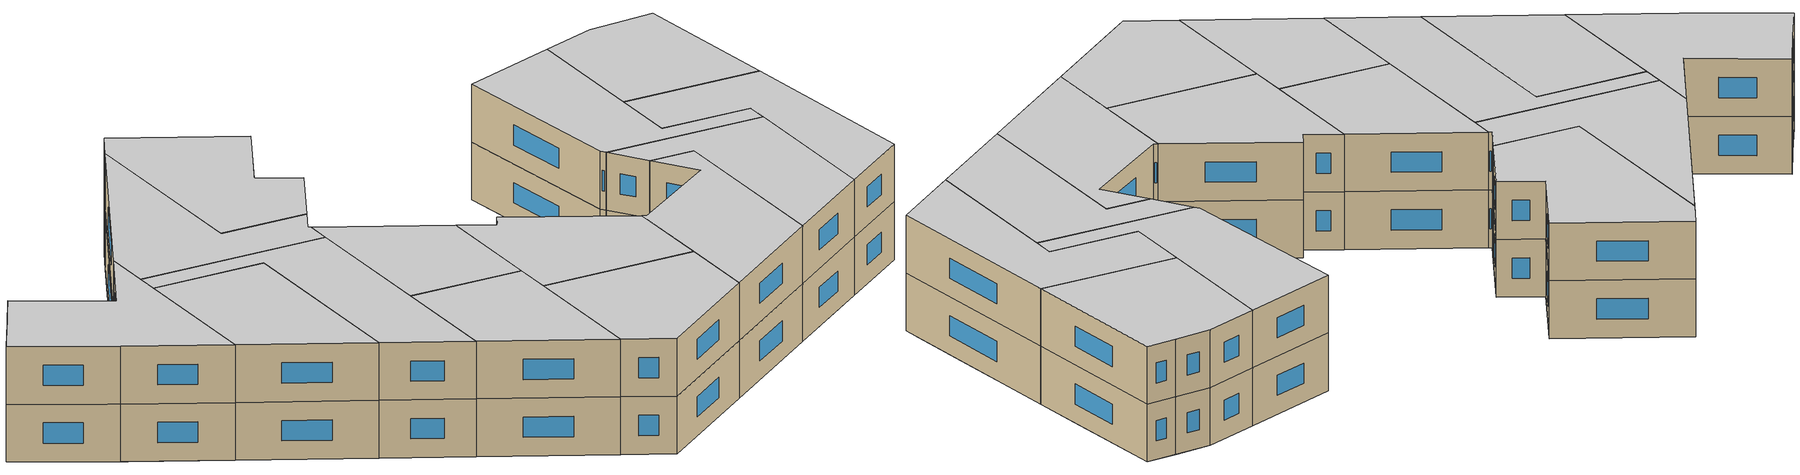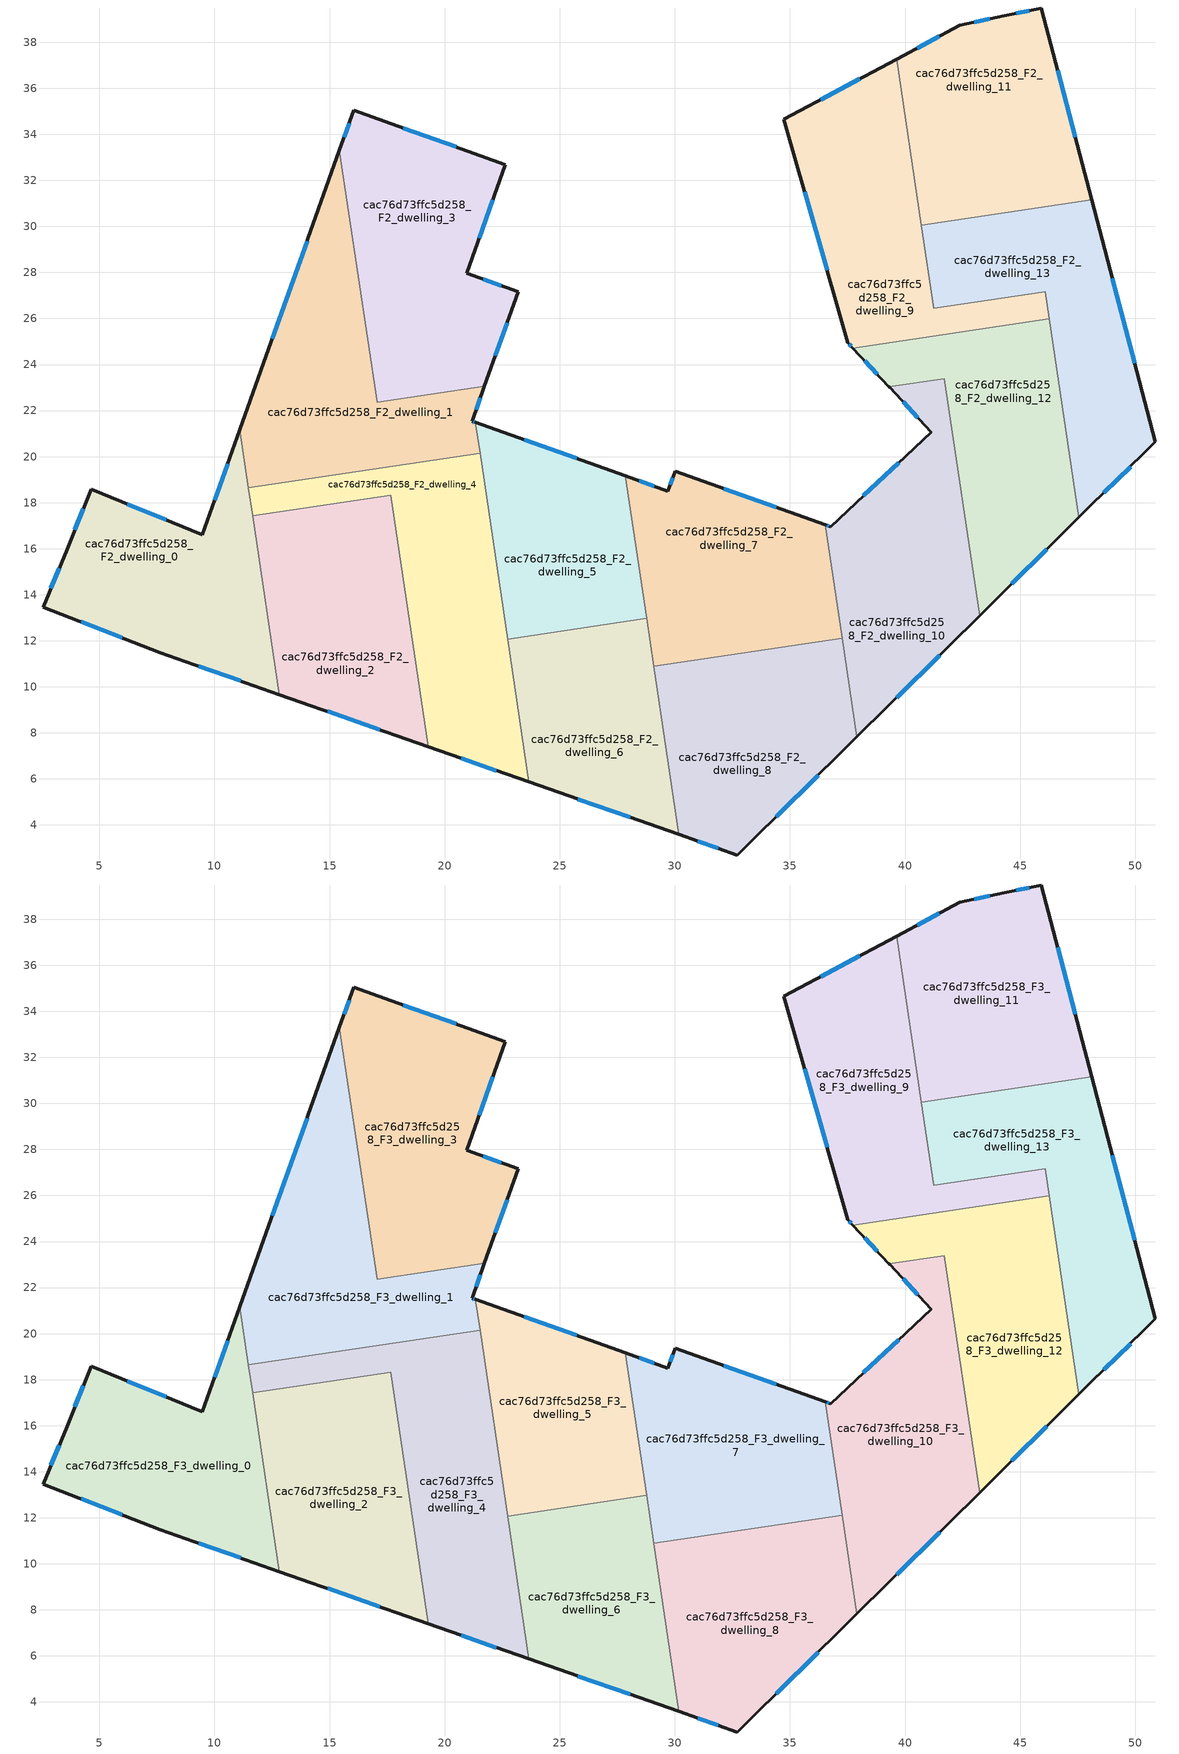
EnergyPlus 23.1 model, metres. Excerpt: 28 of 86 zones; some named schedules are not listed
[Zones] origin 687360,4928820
cac76d73ffc5d258_F2_dwelling_0
 floor to cac76d73ffc5d258_F1_dwelling_11 (EU_floor_Construction): 11.77,16.69 12.08,14.63 3.03,13.28 2.56,13.47 3.6,15.98 4.65,18.58 9.48,16.62 9.53,16.76 9.67,16.7 9.6,16.52 9.98,16.57 10.26,16.46 z6
 floor to cac76d73ffc5d258_F1_dwelling_10 (EU_floor_Construction): 12.08,14.63 12.47,12.02 8,11.35 7.65,11.48 3.22,13.21 3.05,13.28 3.03,13.28 z6
 floor to cac76d73ffc5d258_F1_dwelling_9 (EU_floor_Construction): 12.47,12.02 12.82,9.67 8,11.35 z6
 floor to cac76d73ffc5d258_F1_dwelling_12 (EU_floor_Construction): 11.27,20.06 11.77,16.69 10.26,16.46 9.98,16.57 9.6,16.52 9.67,16.7 9.53,16.76 10.68,19.97 z6
 floor to cac76d73ffc5d258_F1_dwelling_13 (EU_floor_Construction): 11.1,21.16 11.27,20.06 10.68,19.97 z6
 wall outside (EU_wall_Construction): 11.1,21.16 9.48,16.62 4.65,18.58 3.6,15.98 2.56,13.47 7.65,11.48 12.82,9.67 z6:9
 wall to cac76d73ffc5d258_F2_dwelling_2 (EU_wall_Construction): 12.82,9.67 11.66,17.44 z6:9
 wall to cac76d73ffc5d258_F2_dwelling_1 (EU_wall_Construction): 11.48,18.64 11.1,21.16 z6:9
 wall to cac76d73ffc5d258_F2_dwelling_4 (EU_wall_Construction): 11.66,17.44 11.48,18.64 z6:9
 window (EU_Window_Construction): 9.33,10.89 11.14,10.26 / 4.22,12.82 6,12.12 / 3.26,15.16 2.9,14.28 / 4.31,17.73 3.94,16.82 / 7.91,17.25 6.22,17.94 / 10.58,19.68 10.01,18.1 z6.98:8.02
cac76d73ffc5d258_F2_dwelling_1
 floor to cac76d73ffc5d258_F1_dwelling_13 (EU_floor_Construction): 21.73,23.05 21.19,21.54 11.27,20.06 11.1,21.16 12.72,25.71 16.48,26.27 17.06,22.36 z6
 floor to cac76d73ffc5d258_F1_dwelling_12 (EU_floor_Construction): 21.34,21.48 21.54,20.14 11.48,18.64 11.27,20.06 21.19,21.54 z6
 floor to cac76d73ffc5d258_F1_dwelling_14 (EU_floor_Construction): 15.43,33.3 16.48,26.27 12.72,25.71 z6
 wall outside (EU_wall_Construction): 21.34,21.48 21.19,21.54 21.73,23.05 / 15.43,33.3 11.1,21.16 z6:9
 wall to cac76d73ffc5d258_F2_dwelling_3 (EU_wall_Construction): 21.73,23.05 17.06,22.36 15.43,33.3 z6:9
 wall to cac76d73ffc5d258_F2_dwelling_4 (EU_wall_Construction): 11.48,18.64 21.54,20.14 z6:9
 wall to cac76d73ffc5d258_F2_dwelling_5 (EU_wall_Construction): 21.54,20.14 21.34,21.48 z6:9
 window (EU_Window_Construction): 21.37,22.03 21.55,22.56 / 21.29,21.5 21.24,21.52 / 14.02,29.36 12.51,25.11 z6.98:8.02
cac76d73ffc5d258_F2_dwelling_10
 floor to cac76d73ffc5d258_F1_dwelling_4 (EU_floor_Construction): 41.7,23.39 42.15,20.36 41.84,20.32 39.32,23.01 39.3,23.03 z6
 floor to cac76d73ffc5d258_F1_dwelling_3 (EU_floor_Construction): 42.15,20.36 42.53,17.81 36.76,16.96 41.14,21.06 41.84,20.32 z6
 floor to cac76d73ffc5d258_F1_dwelling_2 (EU_floor_Construction): 42.53,17.81 42.85,15.62 36.88,14.73 36.54,17.03 36.76,16.96 z6
 floor adiabatic (EU_floor_Construction): 42.85,15.62 43.23,13.09 37.91,7.83 36.88,14.73 z6
 wall outside (EU_wall_Construction): 39.3,23.03 39.32,23.01 41.14,21.07 36.76,16.96 36.54,17.04 / 37.91,7.83 43.23,13.09 z6:9
 wall to cac76d73ffc5d258_F2_dwelling_12 (EU_wall_Construction): 43.23,13.09 41.7,23.39 39.3,23.03 z6:9
 wall to cac76d73ffc5d258_F2_dwelling_7 (EU_wall_Construction): 36.54,17.04 37.27,12.12 z6:9
 wall to cac76d73ffc5d258_F2_dwelling_8 (EU_wall_Construction): 37.27,12.12 37.91,7.83 z6:9
 window (EU_Window_Construction): 39.64,9.54 41.5,11.38 / 36.69,16.98 36.61,17.01 / 39.72,19.73 38.18,18.29 / 39.91,22.38 40.55,21.7 z6.98:8.02
cac76d73ffc5d258_F2_dwelling_11
 floor to cac76d73ffc5d258_F1_dwelling_7 (EU_floor_Construction): 45.91,39.49 47.28,34.27 40.23,33.22 39.63,37.27 42.37,38.74 44.24,39.13 z6
 floor adiabatic (EU_floor_Construction): 47.28,34.27 48.1,31.16 40.7,30.06 40.23,33.22 z6
 wall outside (EU_wall_Construction): 48.1,31.16 45.91,39.49 44.31,39.15 42.37,38.74 39.63,37.27 z6:9
 wall to cac76d73ffc5d258_F2_dwelling_13 (EU_wall_Construction): 40.7,30.06 48.1,31.16 z6:9
 wall to cac76d73ffc5d258_F2_dwelling_9 (EU_wall_Construction): 39.63,37.27 40.7,30.06 z6:9
 window (EU_Window_Construction): 43.68,39.01 43,38.87 / 45.39,39.38 44.83,39.26 / 47.39,33.87 46.62,36.78 / 41.48,38.26 40.52,37.75 z6.98:8.02
cac76d73ffc5d258_F2_dwelling_12
 floor to cac76d73ffc5d258_F1_dwelling_4 (EU_floor_Construction): 46.37,25.29 47,21.08 42.15,20.36 41.7,23.39 39.3,23.03 38.31,24.09 z6
 floor to cac76d73ffc5d258_F1_dwelling_3 (EU_floor_Construction): 47,21.08 47.38,18.54 42.53,17.81 42.15,20.36 z6
 floor to cac76d73ffc5d258_F1_dwelling_5 (EU_floor_Construction): 46.27,25.99 46.37,25.29 38.31,24.09 37.73,24.71 z6
 floor to cac76d73ffc5d258_F1_dwelling_2 (EU_floor_Construction): 47.38,18.54 47.55,17.36 46.32,16.14 42.85,15.62 42.53,17.81 z6
 floor to cac76d73ffc5d258_F1_dwelling_1 (EU_floor_Construction): 46.32,16.14 43.23,13.09 42.85,15.62 z6
 wall outside (EU_wall_Construction): 43.23,13.09 47.55,17.36 / 37.73,24.71 39.3,23.03 z6:9
 wall to cac76d73ffc5d258_F2_dwelling_9 (EU_wall_Construction): 46.27,25.99 37.73,24.71 z6:9
 wall to cac76d73ffc5d258_F2_dwelling_13 (EU_wall_Construction): 47.55,17.36 46.27,25.99 z6:9
 window (EU_Window_Construction): 44.64,14.47 46.15,15.97 / 38.24,24.17 38.79,23.58 z6.98:8.02
cac76d73ffc5d258_F2_dwelling_13
 floor to cac76d73ffc5d258_F1_dwelling_5 (EU_floor_Construction): 48.35,30.2 49.52,25.76 46.37,25.29 46.09,27.16 41.24,26.44 40.85,29.08 z6
 floor to cac76d73ffc5d258_F1_dwelling_4 (EU_floor_Construction): 49.52,25.76 50.61,21.62 47,21.08 46.37,25.29 z6
 floor adiabatic (EU_floor_Construction): 48.1,31.16 48.35,30.2 40.85,29.08 40.7,30.06 z6
 floor to cac76d73ffc5d258_F1_dwelling_2 (EU_floor_Construction): 48.99,18.78 47.55,17.36 47.38,18.54 z6
 floor to cac76d73ffc5d258_F1_dwelling_3 (EU_floor_Construction): 50.61,21.62 50.87,20.63 48.99,18.78 47.38,18.54 47,21.08 z6
 wall outside (EU_wall_Construction): 47.55,17.36 50.87,20.63 48.1,31.16 z6:9
 wall to cac76d73ffc5d258_F2_dwelling_9 (EU_wall_Construction): 40.7,30.06 41.24,26.44 46.09,27.16 46.27,25.99 z6:9
 window (EU_Window_Construction): 49.97,24.06 49,27.74 / 48.63,18.42 49.79,19.57 z6.98:8.02
cac76d73ffc5d258_F2_dwelling_2
 floor to cac76d73ffc5d258_F1_dwelling_9 (EU_floor_Construction): 18.47,12.91 18.94,9.78 14.42,9.1 12.82,9.67 12.47,12.02 z6
 floor to cac76d73ffc5d258_F1_dwelling_8 (EU_floor_Construction): 18.94,9.78 19.29,7.4 14.42,9.1 z6
 floor to cac76d73ffc5d258_F1_dwelling_10 (EU_floor_Construction): 18.08,15.52 18.47,12.91 12.47,12.02 12.08,14.63 z6
 floor to cac76d73ffc5d258_F1_dwelling_11 (EU_floor_Construction): 17.78,17.58 18.08,15.52 12.08,14.63 11.77,16.69 z6
 floor to cac76d73ffc5d258_F1_dwelling_12 (EU_floor_Construction): 17.67,18.33 17.78,17.58 11.77,16.69 11.66,17.44 z6
 wall outside (EU_wall_Construction): 12.82,9.67 19.29,7.4 z6:9
 wall to cac76d73ffc5d258_F2_dwelling_4 (EU_wall_Construction): 19.29,7.4 17.67,18.33 11.66,17.43 z6:9
 window (EU_Window_Construction): 14.92,8.93 17.19,8.14 z6.98:8.02
cac76d73ffc5d258_F2_dwelling_3
 floor to cac76d73ffc5d258_F1_dwelling_14 (EU_floor_Construction): 22.64,32.68 20.56,26.88 16.48,26.27 15.43,33.3 16.05,35.04 z6
 floor to cac76d73ffc5d258_F1_dwelling_13 (EU_floor_Construction): 23.19,27.16 21.73,23.05 17.06,22.36 16.48,26.27 20.56,26.88 20.95,27.95 z6
 wall outside (EU_wall_Construction): 21.73,23.05 23.19,27.16 20.95,27.96 22.64,32.68 16.05,35.04 15.43,33.3 z6:9
 window (EU_Window_Construction): 20.5,33.45 18.19,34.27 / 21.5,29.49 22.09,31.15 / 22.46,27.42 21.68,27.69 / 22.2,24.39 22.72,25.82 / 15.85,34.47 15.63,33.87 z6.98:8.02
cac76d73ffc5d258_F2_dwelling_4
 floor to cac76d73ffc5d258_F1_dwelling_12 (EU_floor_Construction): 21.54,20.14 21.83,18.19 17.78,17.58 17.67,18.33 11.66,17.43 11.48,18.64 z6
 floor to cac76d73ffc5d258_F1_dwelling_8 (EU_floor_Construction): 22.99,10.38 23.66,5.87 19.29,7.4 18.94,9.78 z6
 floor to cac76d73ffc5d258_F1_dwelling_11 (EU_floor_Construction): 21.83,18.19 22.13,16.13 18.08,15.52 17.78,17.58 z6
 floor to cac76d73ffc5d258_F1_dwelling_10 (EU_floor_Construction): 22.13,16.13 22.52,13.52 18.47,12.91 18.08,15.52 z6
 floor to cac76d73ffc5d258_F1_dwelling_9 (EU_floor_Construction): 22.52,13.52 22.99,10.38 18.94,9.78 18.47,12.91 z6
 wall outside (EU_wall_Construction): 19.29,7.4 23.66,5.87 z6:9
 wall to cac76d73ffc5d258_F2_dwelling_6 (EU_wall_Construction): 23.66,5.87 22.74,12.08 z6:9
 wall to cac76d73ffc5d258_F2_dwelling_5 (EU_wall_Construction): 22.74,12.08 21.54,20.14 z6:9
 window (EU_Window_Construction): 20.71,6.9 22.24,6.37 z6.98:8.02
cac76d73ffc5d258_F2_dwelling_5
 floor to cac76d73ffc5d258_F1_dwelling_10 (EU_floor_Construction): 28.17,17.03 28.55,14.47 28.56,14.42 22.52,13.52 22.13,16.13 z6
 floor to cac76d73ffc5d258_F1_dwelling_11 (EU_floor_Construction): 27.86,19.09 28.17,17.03 22.13,16.13 21.83,18.19 z6
 floor to cac76d73ffc5d258_F1_dwelling_9 (EU_floor_Construction): 28.56,14.42 28.77,12.98 22.74,12.08 22.52,13.52 z6
 floor to cac76d73ffc5d258_F1_dwelling_12 (EU_floor_Construction): 27.85,19.16 27.86,19.09 21.83,18.19 21.34,21.48 z6
 wall outside (EU_wall_Construction): 27.85,19.16 21.34,21.48 z6:9
 wall to cac76d73ffc5d258_F2_dwelling_6 (EU_wall_Construction): 22.74,12.08 28.77,12.98 z6:9
 wall to cac76d73ffc5d258_F2_dwelling_7 (EU_wall_Construction): 28.77,12.98 27.85,19.16 z6:9
 window (EU_Window_Construction): 25.73,19.92 23.45,20.73 z6.98:8.02
cac76d73ffc5d258_F2_dwelling_6
 floor to cac76d73ffc5d258_F1_dwelling_8 (EU_floor_Construction): 29.03,11.28 30.17,3.59 23.66,5.87 22.99,10.38 z6
 floor to cac76d73ffc5d258_F1_dwelling_9 (EU_floor_Construction): 28.77,12.98 29.03,11.28 22.99,10.38 22.74,12.08 z6
 wall outside (EU_wall_Construction): 23.66,5.87 30.17,3.59 z6:9
 wall to cac76d73ffc5d258_F2_dwelling_8 (EU_wall_Construction): 30.17,3.59 29.08,10.9 z6:9
 wall to cac76d73ffc5d258_F2_dwelling_7 (EU_wall_Construction): 29.08,10.9 28.77,12.98 z6:9
 window (EU_Window_Construction): 25.78,5.13 28.06,4.33 z6.98:8.02
cac76d73ffc5d258_F2_dwelling_7
 floor to cac76d73ffc5d258_F1_dwelling_2 (EU_floor_Construction): 36.54,17.03 36.88,14.73 28.69,13.51 27.86,19.09 27.85,19.16 29.7,18.5 30.01,19.37 z6
 floor to cac76d73ffc5d258_F1_dwelling_1 (EU_floor_Construction): 36.88,14.73 37.27,12.12 29.08,10.9 28.69,13.51 z6
 wall outside (EU_wall_Construction): 36.54,17.04 30.01,19.37 29.7,18.5 27.85,19.16 z6:9
 wall to cac76d73ffc5d258_F2_dwelling_8 (EU_wall_Construction): 29.08,10.9 37.27,12.12 z6:9
 window (EU_Window_Construction): 29.1,18.72 28.45,18.95 / 29.91,19.09 29.8,18.78 / 34.41,17.79 32.13,18.61 z6.98:8.02
cac76d73ffc5d258_F2_dwelling_8
 floor to cac76d73ffc5d258_F1_dwelling_0 (EU_floor_Construction): 37.49,10.61 37.91,7.83 32.72,2.7 30.17,3.59 29.31,9.39 z6
 floor to cac76d73ffc5d258_F1_dwelling_1 (EU_floor_Construction): 37.27,12.12 37.49,10.61 29.31,9.39 29.08,10.9 z6
 wall outside (EU_wall_Construction): 30.17,3.59 32.72,2.7 37.91,7.83 z6:9
 window (EU_Window_Construction): 31,3.3 31.89,2.99 / 34.41,4.36 36.22,6.16 z6.98:8.02
cac76d73ffc5d258_F2_dwelling_9
 floor to cac76d73ffc5d258_F1_dwelling_5 (EU_floor_Construction): 46.09,27.16 46.27,25.99 37.73,24.71 37.51,24.95 36.51,28.44 40.85,29.08 41.24,26.44 z6
 floor to cac76d73ffc5d258_F1_dwelling_6 (EU_floor_Construction): 40.23,33.22 40.85,29.08 36.51,28.44 35.36,32.49 z6
 floor to cac76d73ffc5d258_F1_dwelling_7 (EU_floor_Construction): 39.63,37.27 40.23,33.22 35.36,32.49 34.74,34.66 z6
 wall outside (EU_wall_Construction): 39.63,37.27 34.74,34.66 37.51,24.95 37.73,24.71 z6:9
 window (EU_Window_Construction): 38.04,36.42 36.33,35.51 / 37.58,24.87 37.66,24.79 / 35.64,31.5 36.61,28.1 z6.98:8.02
cac76d73ffc5d258_F3_dwelling_0
 floor to cac76d73ffc5d258_F2_dwelling_0 (EU_floor_Construction): 11.1,21.16 12.82,9.67 7.65,11.48 2.56,13.47 3.6,15.98 4.65,18.58 9.48,16.62 z9
 wall outside (EU_wall_Construction): 11.1,21.16 9.48,16.62 4.65,18.58 3.6,15.98 2.56,13.47 7.65,11.48 12.82,9.67 z9:12
 wall to cac76d73ffc5d258_F3_dwelling_2 (EU_wall_Construction): 12.82,9.67 11.66,17.44 z9:12
 wall to cac76d73ffc5d258_F3_dwelling_1 (EU_wall_Construction): 11.48,18.64 11.1,21.16 z9:12
 wall to cac76d73ffc5d258_F3_dwelling_4 (EU_wall_Construction): 11.66,17.44 11.48,18.64 z9:12
 window (EU_Window_Construction): 9.33,10.89 11.14,10.26 / 4.22,12.82 6,12.12 / 3.26,15.16 2.9,14.28 / 4.31,17.73 3.94,16.82 / 7.91,17.25 6.22,17.94 / 10.58,19.68 10.01,18.1 z9.98:11.02
 ceiling to cac76d73ffc5d258_F4_dwelling_0 (EU_floor_Construction): 12.82,9.67 11.1,21.16 9.48,16.62 4.65,18.58 3.6,15.98 2.56,13.47 7.65,11.48 z12
cac76d73ffc5d258_F3_dwelling_1
 floor to cac76d73ffc5d258_F2_dwelling_1 (EU_floor_Construction): 15.43,33.3 17.06,22.36 21.73,23.05 21.19,21.54 21.34,21.48 21.54,20.14 11.48,18.64 11.1,21.16 z9
 wall outside (EU_wall_Construction): 21.34,21.48 21.19,21.54 21.73,23.05 / 15.43,33.3 11.1,21.16 z9:12
 wall to cac76d73ffc5d258_F3_dwelling_3 (EU_wall_Construction): 21.73,23.05 17.06,22.36 15.43,33.3 z9:12
 wall to cac76d73ffc5d258_F3_dwelling_4 (EU_wall_Construction): 11.48,18.64 21.54,20.14 z9:12
 wall to cac76d73ffc5d258_F3_dwelling_5 (EU_wall_Construction): 21.54,20.14 21.34,21.48 z9:12
 window (EU_Window_Construction): 21.37,22.03 21.55,22.56 / 21.29,21.5 21.24,21.52 / 14.02,29.36 12.51,25.11 z9.98:11.02
 ceiling to cac76d73ffc5d258_F4_dwelling_1 (EU_floor_Construction): 21.54,20.14 21.34,21.48 21.19,21.54 21.73,23.05 17.06,22.36 15.43,33.3 11.1,21.16 11.48,18.64 z12
cac76d73ffc5d258_F3_dwelling_10
 floor to cac76d73ffc5d258_F2_dwelling_10 (EU_floor_Construction): 41.7,23.39 43.23,13.09 37.91,7.83 36.54,17.04 36.76,16.96 41.14,21.07 39.32,23.01 39.3,23.03 z9
 wall outside (EU_wall_Construction): 39.3,23.03 39.32,23.01 41.14,21.07 36.76,16.96 36.54,17.04 / 37.91,7.83 43.23,13.09 z9:12
 wall to cac76d73ffc5d258_F3_dwelling_12 (EU_wall_Construction): 43.23,13.09 41.7,23.39 39.3,23.03 z9:12
 wall to cac76d73ffc5d258_F3_dwelling_7 (EU_wall_Construction): 36.54,17.04 37.27,12.12 z9:12
 wall to cac76d73ffc5d258_F3_dwelling_8 (EU_wall_Construction): 37.27,12.12 37.91,7.83 z9:12
 window (EU_Window_Construction): 39.64,9.54 41.5,11.38 / 36.69,16.98 36.61,17.01 / 39.72,19.73 38.18,18.29 / 39.91,22.38 40.55,21.7 z9.98:11.02
 ceiling to cac76d73ffc5d258_F4_dwelling_10 (EU_floor_Construction): 43.23,13.09 41.7,23.39 39.3,23.03 39.32,23.01 41.14,21.07 36.76,16.96 36.54,17.04 37.91,7.83 z12
cac76d73ffc5d258_F3_dwelling_11
 floor to cac76d73ffc5d258_F2_dwelling_11 (EU_floor_Construction): 45.91,39.49 48.1,31.16 40.7,30.06 39.63,37.27 42.37,38.74 44.31,39.15 z9
 wall outside (EU_wall_Construction): 48.1,31.16 45.91,39.49 44.31,39.15 42.37,38.74 39.63,37.27 z9:12
 wall to cac76d73ffc5d258_F3_dwelling_13 (EU_wall_Construction): 40.7,30.06 48.1,31.16 z9:12
 wall to cac76d73ffc5d258_F3_dwelling_9 (EU_wall_Construction): 39.63,37.27 40.7,30.06 z9:12
 window (EU_Window_Construction): 43.68,39.01 43,38.87 / 45.39,39.38 44.83,39.26 / 47.39,33.87 46.62,36.78 / 41.48,38.26 40.52,37.75 z9.98:11.02
 ceiling to cac76d73ffc5d258_F4_dwelling_11 (EU_floor_Construction): 48.1,31.16 45.91,39.49 44.31,39.15 42.37,38.74 39.63,37.27 40.7,30.06 z12
cac76d73ffc5d258_F3_dwelling_12
 floor to cac76d73ffc5d258_F2_dwelling_12 (EU_floor_Construction): 46.27,25.99 47.55,17.36 43.23,13.09 41.7,23.39 39.3,23.03 37.73,24.71 z9
 wall outside (EU_wall_Construction): 43.23,13.09 47.55,17.36 / 37.73,24.71 39.3,23.03 z9:12
 wall to cac76d73ffc5d258_F3_dwelling_9 (EU_wall_Construction): 46.27,25.99 37.73,24.71 z9:12
 wall to cac76d73ffc5d258_F3_dwelling_13 (EU_wall_Construction): 47.55,17.36 46.27,25.99 z9:12
 window (EU_Window_Construction): 44.64,14.47 46.15,15.97 / 38.24,24.17 38.79,23.58 z9.98:11.02
 ceiling to cac76d73ffc5d258_F4_dwelling_12 (EU_floor_Construction): 47.55,17.36 46.27,25.99 37.73,24.71 39.3,23.03 41.7,23.39 43.23,13.09 z12
cac76d73ffc5d258_F3_dwelling_13
 floor to cac76d73ffc5d258_F2_dwelling_13 (EU_floor_Construction): 48.1,31.16 50.87,20.63 47.55,17.36 46.09,27.16 41.24,26.44 40.7,30.06 z9
 wall outside (EU_wall_Construction): 47.55,17.36 50.87,20.63 48.1,31.16 z9:12
 wall to cac76d73ffc5d258_F3_dwelling_9 (EU_wall_Construction): 40.7,30.06 41.24,26.44 46.09,27.16 46.27,25.99 z9:12
 window (EU_Window_Construction): 49.97,24.06 49,27.74 / 48.63,18.42 49.79,19.57 z9.98:11.02
 ceiling to cac76d73ffc5d258_F4_dwelling_13 (EU_floor_Construction): 50.87,20.63 48.1,31.16 40.7,30.06 41.24,26.44 46.09,27.16 47.55,17.36 z12
cac76d73ffc5d258_F3_dwelling_2
 floor to cac76d73ffc5d258_F2_dwelling_2 (EU_floor_Construction): 17.67,18.33 19.29,7.4 12.82,9.67 11.66,17.43 z9
 wall outside (EU_wall_Construction): 12.82,9.67 19.29,7.4 z9:12
 wall to cac76d73ffc5d258_F3_dwelling_4 (EU_wall_Construction): 19.29,7.4 17.67,18.33 11.66,17.43 z9:12
 window (EU_Window_Construction): 14.92,8.93 17.19,8.14 z9.98:11.02
 ceiling to cac76d73ffc5d258_F4_dwelling_2 (EU_floor_Construction): 19.29,7.4 17.67,18.33 11.66,17.43 12.82,9.67 z12
cac76d73ffc5d258_F3_dwelling_3
 floor to cac76d73ffc5d258_F2_dwelling_3 (EU_floor_Construction): 22.64,32.68 20.95,27.96 23.19,27.16 21.73,23.05 17.06,22.36 15.43,33.3 16.05,35.04 z9
 wall outside (EU_wall_Construction): 21.73,23.05 23.19,27.16 20.95,27.96 22.64,32.68 16.05,35.04 15.43,33.3 z9:12
 window (EU_Window_Construction): 20.5,33.45 18.19,34.27 / 21.5,29.49 22.09,31.15 / 22.46,27.42 21.68,27.69 / 22.2,24.39 22.72,25.82 / 15.85,34.47 15.63,33.87 z9.98:11.02
 ceiling to cac76d73ffc5d258_F4_dwelling_3 (EU_floor_Construction): 21.73,23.05 23.19,27.16 20.95,27.96 22.64,32.68 16.05,35.04 15.43,33.3 17.06,22.36 z12
cac76d73ffc5d258_F3_dwelling_4
 floor to cac76d73ffc5d258_F2_dwelling_4 (EU_floor_Construction): 21.54,20.14 23.66,5.87 19.29,7.4 17.67,18.33 11.66,17.43 11.48,18.64 z9
 wall outside (EU_wall_Construction): 19.29,7.4 23.66,5.87 z9:12
 wall to cac76d73ffc5d258_F3_dwelling_6 (EU_wall_Construction): 23.66,5.87 22.74,12.08 z9:12
 wall to cac76d73ffc5d258_F3_dwelling_5 (EU_wall_Construction): 22.74,12.08 21.54,20.14 z9:12
 window (EU_Window_Construction): 20.71,6.9 22.24,6.37 z9.98:11.02
 ceiling to cac76d73ffc5d258_F4_dwelling_4 (EU_floor_Construction): 23.66,5.87 21.54,20.14 11.48,18.64 11.66,17.43 17.67,18.33 19.29,7.4 z12
cac76d73ffc5d258_F3_dwelling_5
 floor to cac76d73ffc5d258_F2_dwelling_5 (EU_floor_Construction): 27.85,19.16 28.77,12.98 22.74,12.08 21.34,21.48 z9
 wall outside (EU_wall_Construction): 27.85,19.16 21.34,21.48 z9:12
 wall to cac76d73ffc5d258_F3_dwelling_6 (EU_wall_Construction): 22.74,12.08 28.77,12.98 z9:12
 wall to cac76d73ffc5d258_F3_dwelling_7 (EU_wall_Construction): 28.77,12.98 27.85,19.16 z9:12
 window (EU_Window_Construction): 25.73,19.92 23.45,20.73 z9.98:11.02
 ceiling to cac76d73ffc5d258_F4_dwelling_5 (EU_floor_Construction): 28.77,12.98 27.85,19.16 21.34,21.48 22.74,12.08 z12
cac76d73ffc5d258_F3_dwelling_6
 floor to cac76d73ffc5d258_F2_dwelling_6 (EU_floor_Construction): 28.77,12.98 30.17,3.59 23.66,5.87 22.74,12.08 z9
 wall outside (EU_wall_Construction): 23.66,5.87 30.17,3.59 z9:12
 wall to cac76d73ffc5d258_F3_dwelling_8 (EU_wall_Construction): 30.17,3.59 29.08,10.9 z9:12
 wall to cac76d73ffc5d258_F3_dwelling_7 (EU_wall_Construction): 29.08,10.9 28.77,12.98 z9:12
 window (EU_Window_Construction): 25.78,5.13 28.06,4.33 z9.98:11.02
 ceiling to cac76d73ffc5d258_F4_dwelling_6 (EU_floor_Construction): 30.17,3.59 28.77,12.98 22.74,12.08 23.66,5.87 z12
cac76d73ffc5d258_F3_dwelling_7
 floor to cac76d73ffc5d258_F2_dwelling_7 (EU_floor_Construction): 36.54,17.04 37.27,12.12 29.08,10.9 27.85,19.16 29.7,18.5 30.01,19.37 z9
 wall outside (EU_wall_Construction): 36.54,17.04 30.01,19.37 29.7,18.5 27.85,19.16 z9:12
 wall to cac76d73ffc5d258_F3_dwelling_8 (EU_wall_Construction): 29.08,10.9 37.27,12.12 z9:12
 window (EU_Window_Construction): 29.1,18.72 28.45,18.95 / 29.91,19.09 29.8,18.78 / 34.41,17.79 32.13,18.61 z9.98:11.02
 ceiling to cac76d73ffc5d258_F4_dwelling_7 (EU_floor_Construction): 37.27,12.12 36.54,17.04 30.01,19.37 29.7,18.5 27.85,19.16 29.08,10.9 z12
cac76d73ffc5d258_F3_dwelling_8
 floor to cac76d73ffc5d258_F2_dwelling_8 (EU_floor_Construction): 37.27,12.12 37.91,7.83 32.72,2.7 30.17,3.59 29.08,10.9 z9
 wall outside (EU_wall_Construction): 30.17,3.59 32.72,2.7 37.91,7.83 z9:12
 window (EU_Window_Construction): 31,3.3 31.89,2.99 / 34.41,4.36 36.22,6.16 z9.98:11.02
 ceiling to cac76d73ffc5d258_F4_dwelling_8 (EU_floor_Construction): 37.91,7.83 37.27,12.12 29.08,10.9 30.17,3.59 32.72,2.7 z12
cac76d73ffc5d258_F3_dwelling_9
 floor to cac76d73ffc5d258_F2_dwelling_9 (EU_floor_Construction): 39.63,37.27 41.24,26.44 46.09,27.16 46.27,25.99 37.73,24.71 37.51,24.95 34.74,34.66 z9
 wall outside (EU_wall_Construction): 39.63,37.27 34.74,34.66 37.51,24.95 37.73,24.71 z9:12
 window (EU_Window_Construction): 38.04,36.42 36.33,35.51 / 37.58,24.87 37.66,24.79 / 35.64,31.5 36.61,28.1 z9.98:11.02
 ceiling to cac76d73ffc5d258_F4_dwelling_9 (EU_floor_Construction): 46.27,25.99 46.09,27.16 41.24,26.44 39.63,37.27 34.74,34.66 37.51,24.95 37.73,24.71 z12
[Building]
EU S2 Campaign: North Axis=0; Terrain=City; Solar Distribution=FullExterior
[Site:Location]
Bologna: Latitude=44.5; Longitude=11.25; Time Zone=1; Elevation=37
[SizingPeriod:WeatherFileDays]
AnnualSizingPeriod: Begin Month=1; Begin Day of Month=1; End Month=12; End Day of Month=31; Day of Week for Start Day=Monday; Use Weather File Daylight Saving Period=No; Use Weather File Rain and Snow Indicators=No
[MATERIAL]
EU_InternalMass_Material: Roughness=MediumRough; Thickness=0.1; Conductivity=1; Density=1800; Specific Heat=900; Thermal Absorptance=0.9; Solar Absorptance=0.7; Visible Absorptance=0.7
[MATERIAL:NOMASS] Roughness=MediumRough; Thermal Absorptance=0.9; Solar Absorptance=0.7; Visible Absorptance=0.7
Name | Thermal Resistance
EU_wall_NoMass | 0.905828
EU_floor_NoMass | 0.67114
[WINDOWMATERIAL:SIMPLEGLAZINGSYSTEM]
EU_Window_SimpleGlazing: UFactor=4.52486; Solar Heat Gain Coefficient=0.85; Visible Transmittance=0.85
[CONSTRUCTION]
EU_wall_Construction: EU_wall_NoMass
EU_floor_Construction: EU_floor_NoMass
EU_Window_Construction: EU_Window_SimpleGlazing
EU_InternalMass_Construction: EU_InternalMass_Material
[ZONE] Type=1; Multiplier=1; Ceiling Height=autocalculate; Floor Area=autocalculate; Part of Total Floor Area=Yes
Name | Volume
cac76d73ffc5d258_F2_dwelling_0; cac76d73ffc5d258_F3_dwelling_0 | 172.225
cac76d73ffc5d258_F2_dwelling_1; cac76d73ffc5d258_F3_dwelling_1 | 186.157
cac76d73ffc5d258_F2_dwelling_10; cac76d73ffc5d258_F3_dwelling_10 | 172.233
cac76d73ffc5d258_F2_dwelling_11; cac76d73ffc5d258_F3_dwelling_11 | 172.222
cac76d73ffc5d258_F2_dwelling_12; cac76d73ffc5d258_F3_dwelling_12 | 172.203
cac76d73ffc5d258_F2_dwelling_13; cac76d73ffc5d258_F3_dwelling_13 | 172.217
cac76d73ffc5d258_F2_dwelling_2; cac76d73ffc5d258_F3_dwelling_2 | 172.23
cac76d73ffc5d258_F2_dwelling_3; cac76d73ffc5d258_F3_dwelling_3 | 200.126
cac76d73ffc5d258_F2_dwelling_4; cac76d73ffc5d258_F3_dwelling_4 | 186.19
cac76d73ffc5d258_F2_dwelling_5; cac76d73ffc5d258_F3_dwelling_5 | 144.322
cac76d73ffc5d258_F2_dwelling_6; cac76d73ffc5d258_F3_dwelling_6 | 144.345
cac76d73ffc5d258_F2_dwelling_7; cac76d73ffc5d258_F3_dwelling_7 | 172.239
cac76d73ffc5d258_F2_dwelling_8; cac76d73ffc5d258_F3_dwelling_8 | 172.223
cac76d73ffc5d258_F2_dwelling_9; cac76d73ffc5d258_F3_dwelling_9 | 172.244
[INTERNALMASS] Construction=EU_InternalMass_Construction
Name | Zone or ZoneList | Surface Area
cac76d73ffc5d258_F2_dwelling_0_EU_InternalMass | cac76d73ffc5d258_F2_dwelling_0 | 57.4087
cac76d73ffc5d258_F2_dwelling_1_EU_InternalMass | cac76d73ffc5d258_F2_dwelling_1 | 62.0554
cac76d73ffc5d258_F2_dwelling_2_EU_InternalMass | cac76d73ffc5d258_F2_dwelling_2 | 57.4089
cac76d73ffc5d258_F2_dwelling_3_EU_InternalMass | cac76d73ffc5d258_F2_dwelling_3 | 66.7079
cac76d73ffc5d258_F2_dwelling_4_EU_InternalMass | cac76d73ffc5d258_F2_dwelling_4 | 62.0649
cac76d73ffc5d258_F2_dwelling_5_EU_InternalMass | cac76d73ffc5d258_F2_dwelling_5 | 48.1121
cac76d73ffc5d258_F2_dwelling_6_EU_InternalMass | cac76d73ffc5d258_F2_dwelling_6 | 48.115
cac76d73ffc5d258_F2_dwelling_7_EU_InternalMass | cac76d73ffc5d258_F2_dwelling_7 | 57.4115
cac76d73ffc5d258_F2_dwelling_8_EU_InternalMass | cac76d73ffc5d258_F2_dwelling_8 | 57.4096
cac76d73ffc5d258_F2_dwelling_9_EU_InternalMass | cac76d73ffc5d258_F2_dwelling_9 | 57.4141
cac76d73ffc5d258_F2_dwelling_10_EU_InternalMass | cac76d73ffc5d258_F2_dwelling_10 | 57.4114
cac76d73ffc5d258_F2_dwelling_11_EU_InternalMass | cac76d73ffc5d258_F2_dwelling_11 | 57.4082
cac76d73ffc5d258_F2_dwelling_12_EU_InternalMass | cac76d73ffc5d258_F2_dwelling_12 | 57.4019
cac76d73ffc5d258_F2_dwelling_13_EU_InternalMass | cac76d73ffc5d258_F2_dwelling_13 | 57.4058
cac76d73ffc5d258_F3_dwelling_0_EU_InternalMass | cac76d73ffc5d258_F3_dwelling_0 | 57.4087
cac76d73ffc5d258_F3_dwelling_1_EU_InternalMass | cac76d73ffc5d258_F3_dwelling_1 | 62.0554
cac76d73ffc5d258_F3_dwelling_2_EU_InternalMass | cac76d73ffc5d258_F3_dwelling_2 | 57.4089
cac76d73ffc5d258_F3_dwelling_3_EU_InternalMass | cac76d73ffc5d258_F3_dwelling_3 | 66.7079
cac76d73ffc5d258_F3_dwelling_4_EU_InternalMass | cac76d73ffc5d258_F3_dwelling_4 | 62.0649
cac76d73ffc5d258_F3_dwelling_5_EU_InternalMass | cac76d73ffc5d258_F3_dwelling_5 | 48.1121
cac76d73ffc5d258_F3_dwelling_6_EU_InternalMass | cac76d73ffc5d258_F3_dwelling_6 | 48.115
cac76d73ffc5d258_F3_dwelling_7_EU_InternalMass | cac76d73ffc5d258_F3_dwelling_7 | 57.4115
cac76d73ffc5d258_F3_dwelling_8_EU_InternalMass | cac76d73ffc5d258_F3_dwelling_8 | 57.4096
cac76d73ffc5d258_F3_dwelling_9_EU_InternalMass | cac76d73ffc5d258_F3_dwelling_9 | 57.4141
cac76d73ffc5d258_F3_dwelling_10_EU_InternalMass | cac76d73ffc5d258_F3_dwelling_10 | 57.4114
cac76d73ffc5d258_F3_dwelling_11_EU_InternalMass | cac76d73ffc5d258_F3_dwelling_11 | 57.4082
cac76d73ffc5d258_F3_dwelling_12_EU_InternalMass | cac76d73ffc5d258_F3_dwelling_12 | 57.4019
cac76d73ffc5d258_F3_dwelling_13_EU_InternalMass | cac76d73ffc5d258_F3_dwelling_13 | 57.4058
[OTHEREQUIPMENT] Fuel Type=Electricity; Design Level Calculation Method=Watts/Area; Power per Zone Floor Area=1; Fraction Latent=0; Fraction Radiant=0; Fraction Lost=0; Carbon Dioxide Generation Rate=0; EndUse Subcategory=EU_Step8_InternalGains
Name | Zone or ZoneList or Space or SpaceList | Schedule
EU_Step8_InternalGain_cac76d73ffc5d258_F2_dwelling_0_f000 | cac76d73ffc5d258_F2_dwelling_0 | EU_Step8_GainSchedule_cac76d73ffc5d258_F2_dwelling_0_f000
EU_Step8_InternalGain_cac76d73ffc5d258_F2_dwelling_1_f000 | cac76d73ffc5d258_F2_dwelling_1 | EU_Step8_GainSchedule_cac76d73ffc5d258_F2_dwelling_1_f000
EU_Step8_InternalGain_cac76d73ffc5d258_F2_dwelling_2_f000 | cac76d73ffc5d258_F2_dwelling_2 | EU_Step8_GainSchedule_cac76d73ffc5d258_F2_dwelling_2_f000
EU_Step8_InternalGain_cac76d73ffc5d258_F2_dwelling_3_f000 | cac76d73ffc5d258_F2_dwelling_3 | EU_Step8_GainSchedule_cac76d73ffc5d258_F2_dwelling_3_f000
EU_Step8_InternalGain_cac76d73ffc5d258_F2_dwelling_4_f000 | cac76d73ffc5d258_F2_dwelling_4 | EU_Step8_GainSchedule_cac76d73ffc5d258_F2_dwelling_4_f000
EU_Step8_InternalGain_cac76d73ffc5d258_F2_dwelling_5_f000 | cac76d73ffc5d258_F2_dwelling_5 | EU_Step8_GainSchedule_cac76d73ffc5d258_F2_dwelling_5_f000
EU_Step8_InternalGain_cac76d73ffc5d258_F2_dwelling_6_f000 | cac76d73ffc5d258_F2_dwelling_6 | EU_Step8_GainSchedule_cac76d73ffc5d258_F2_dwelling_6_f000
EU_Step8_InternalGain_cac76d73ffc5d258_F2_dwelling_7_f000 | cac76d73ffc5d258_F2_dwelling_7 | EU_Step8_GainSchedule_cac76d73ffc5d258_F2_dwelling_7_f000
EU_Step8_InternalGain_cac76d73ffc5d258_F2_dwelling_8_f000 | cac76d73ffc5d258_F2_dwelling_8 | EU_Step8_GainSchedule_cac76d73ffc5d258_F2_dwelling_8_f000
EU_Step8_InternalGain_cac76d73ffc5d258_F2_dwelling_9_f000 | cac76d73ffc5d258_F2_dwelling_9 | EU_Step8_GainSchedule_cac76d73ffc5d258_F2_dwelling_9_f000
EU_Step8_InternalGain_cac76d73ffc5d258_F2_dwelling_10_f000 | cac76d73ffc5d258_F2_dwelling_10 | EU_Step8_GainSchedule_cac76d73ffc5d258_F2_dwelling_10_f000
EU_Step8_InternalGain_cac76d73ffc5d258_F2_dwelling_11_f000 | cac76d73ffc5d258_F2_dwelling_11 | EU_Step8_GainSchedule_cac76d73ffc5d258_F2_dwelling_11_f000
EU_Step8_InternalGain_cac76d73ffc5d258_F2_dwelling_12_f000 | cac76d73ffc5d258_F2_dwelling_12 | EU_Step8_GainSchedule_cac76d73ffc5d258_F2_dwelling_12_f000
EU_Step8_InternalGain_cac76d73ffc5d258_F2_dwelling_13_f000 | cac76d73ffc5d258_F2_dwelling_13 | EU_Step8_GainSchedule_cac76d73ffc5d258_F2_dwelling_13_f000
EU_Step8_InternalGain_cac76d73ffc5d258_F3_dwelling_0_f000 | cac76d73ffc5d258_F3_dwelling_0 | EU_Step8_GainSchedule_cac76d73ffc5d258_F3_dwelling_0_f000
EU_Step8_InternalGain_cac76d73ffc5d258_F3_dwelling_1_f000 | cac76d73ffc5d258_F3_dwelling_1 | EU_Step8_GainSchedule_cac76d73ffc5d258_F3_dwelling_1_f000
EU_Step8_InternalGain_cac76d73ffc5d258_F3_dwelling_2_f000 | cac76d73ffc5d258_F3_dwelling_2 | EU_Step8_GainSchedule_cac76d73ffc5d258_F3_dwelling_2_f000
EU_Step8_InternalGain_cac76d73ffc5d258_F3_dwelling_3_f000 | cac76d73ffc5d258_F3_dwelling_3 | EU_Step8_GainSchedule_cac76d73ffc5d258_F3_dwelling_3_f000
EU_Step8_InternalGain_cac76d73ffc5d258_F3_dwelling_4_f000 | cac76d73ffc5d258_F3_dwelling_4 | EU_Step8_GainSchedule_cac76d73ffc5d258_F3_dwelling_4_f000
EU_Step8_InternalGain_cac76d73ffc5d258_F3_dwelling_5_f000 | cac76d73ffc5d258_F3_dwelling_5 | EU_Step8_GainSchedule_cac76d73ffc5d258_F3_dwelling_5_f000
EU_Step8_InternalGain_cac76d73ffc5d258_F3_dwelling_6_f000 | cac76d73ffc5d258_F3_dwelling_6 | EU_Step8_GainSchedule_cac76d73ffc5d258_F3_dwelling_6_f000
EU_Step8_InternalGain_cac76d73ffc5d258_F3_dwelling_7_f000 | cac76d73ffc5d258_F3_dwelling_7 | EU_Step8_GainSchedule_cac76d73ffc5d258_F3_dwelling_7_f000
EU_Step8_InternalGain_cac76d73ffc5d258_F3_dwelling_8_f000 | cac76d73ffc5d258_F3_dwelling_8 | EU_Step8_GainSchedule_cac76d73ffc5d258_F3_dwelling_8_f000
EU_Step8_InternalGain_cac76d73ffc5d258_F3_dwelling_9_f000 | cac76d73ffc5d258_F3_dwelling_9 | EU_Step8_GainSchedule_cac76d73ffc5d258_F3_dwelling_9_f000
EU_Step8_InternalGain_cac76d73ffc5d258_F3_dwelling_10_f000 | cac76d73ffc5d258_F3_dwelling_10 | EU_Step8_GainSchedule_cac76d73ffc5d258_F3_dwelling_10_f000
EU_Step8_InternalGain_cac76d73ffc5d258_F3_dwelling_11_f000 | cac76d73ffc5d258_F3_dwelling_11 | EU_Step8_GainSchedule_cac76d73ffc5d258_F3_dwelling_11_f000
EU_Step8_InternalGain_cac76d73ffc5d258_F3_dwelling_12_f000 | cac76d73ffc5d258_F3_dwelling_12 | EU_Step8_GainSchedule_cac76d73ffc5d258_F3_dwelling_12_f000
EU_Step8_InternalGain_cac76d73ffc5d258_F3_dwelling_13_f000 | cac76d73ffc5d258_F3_dwelling_13 | EU_Step8_GainSchedule_cac76d73ffc5d258_F3_dwelling_13_f000
[ZONEVENTILATION:DESIGNFLOWRATE] Schedule=EU_AlwaysOn; Design Flow Rate Calculation Method=AirChanges/Hour; Air Changes per Hour=0.73129; Ventilation Type=Natural; Fan Pressure Rise=0; Fan Total Efficiency=1; Constant Term Coefficient=1; Temperature Term Coefficient=0; Velocity Term Coefficient=0; Velocity Squared Term Coefficient=0; Minimum Indoor Temperature=-100; Maximum Indoor Temperature=100; Delta Temperature=-100; Minimum Outdoor Temperature=-100; Maximum Outdoor Temperature=100; Maximum Wind Speed=40
Name | Zone or ZoneList or Space or SpaceList
EU_ConstantAir_cac76d73ffc5d258_F2_dwelling_0 | cac76d73ffc5d258_F2_dwelling_0
EU_ConstantAir_cac76d73ffc5d258_F2_dwelling_1 | cac76d73ffc5d258_F2_dwelling_1
EU_ConstantAir_cac76d73ffc5d258_F2_dwelling_2 | cac76d73ffc5d258_F2_dwelling_2
EU_ConstantAir_cac76d73ffc5d258_F2_dwelling_3 | cac76d73ffc5d258_F2_dwelling_3
EU_ConstantAir_cac76d73ffc5d258_F2_dwelling_4 | cac76d73ffc5d258_F2_dwelling_4
EU_ConstantAir_cac76d73ffc5d258_F2_dwelling_5 | cac76d73ffc5d258_F2_dwelling_5
EU_ConstantAir_cac76d73ffc5d258_F2_dwelling_6 | cac76d73ffc5d258_F2_dwelling_6
EU_ConstantAir_cac76d73ffc5d258_F2_dwelling_7 | cac76d73ffc5d258_F2_dwelling_7
EU_ConstantAir_cac76d73ffc5d258_F2_dwelling_8 | cac76d73ffc5d258_F2_dwelling_8
EU_ConstantAir_cac76d73ffc5d258_F2_dwelling_9 | cac76d73ffc5d258_F2_dwelling_9
EU_ConstantAir_cac76d73ffc5d258_F2_dwelling_10 | cac76d73ffc5d258_F2_dwelling_10
EU_ConstantAir_cac76d73ffc5d258_F2_dwelling_11 | cac76d73ffc5d258_F2_dwelling_11
EU_ConstantAir_cac76d73ffc5d258_F2_dwelling_12 | cac76d73ffc5d258_F2_dwelling_12
EU_ConstantAir_cac76d73ffc5d258_F2_dwelling_13 | cac76d73ffc5d258_F2_dwelling_13
EU_ConstantAir_cac76d73ffc5d258_F3_dwelling_0 | cac76d73ffc5d258_F3_dwelling_0
EU_ConstantAir_cac76d73ffc5d258_F3_dwelling_1 | cac76d73ffc5d258_F3_dwelling_1
EU_ConstantAir_cac76d73ffc5d258_F3_dwelling_2 | cac76d73ffc5d258_F3_dwelling_2
EU_ConstantAir_cac76d73ffc5d258_F3_dwelling_3 | cac76d73ffc5d258_F3_dwelling_3
EU_ConstantAir_cac76d73ffc5d258_F3_dwelling_4 | cac76d73ffc5d258_F3_dwelling_4
EU_ConstantAir_cac76d73ffc5d258_F3_dwelling_5 | cac76d73ffc5d258_F3_dwelling_5
EU_ConstantAir_cac76d73ffc5d258_F3_dwelling_6 | cac76d73ffc5d258_F3_dwelling_6
EU_ConstantAir_cac76d73ffc5d258_F3_dwelling_7 | cac76d73ffc5d258_F3_dwelling_7
EU_ConstantAir_cac76d73ffc5d258_F3_dwelling_8 | cac76d73ffc5d258_F3_dwelling_8
EU_ConstantAir_cac76d73ffc5d258_F3_dwelling_9 | cac76d73ffc5d258_F3_dwelling_9
EU_ConstantAir_cac76d73ffc5d258_F3_dwelling_10 | cac76d73ffc5d258_F3_dwelling_10
EU_ConstantAir_cac76d73ffc5d258_F3_dwelling_11 | cac76d73ffc5d258_F3_dwelling_11
EU_ConstantAir_cac76d73ffc5d258_F3_dwelling_12 | cac76d73ffc5d258_F3_dwelling_12
EU_ConstantAir_cac76d73ffc5d258_F3_dwelling_13 | cac76d73ffc5d258_F3_dwelling_13
[HVACTEMPLATE:ZONE:IDEALLOADSAIRSYSTEM] System Availability Schedule=EU_AlwaysOn; Maximum Heating Supply Air Temperature=50; Minimum Cooling Supply Air Temperature=13; Maximum Heating Supply Air Humidity Ratio=0.0156; Minimum Cooling Supply Air Humidity Ratio=0.0077; Heating Limit=NoLimit; Cooling Limit=NoLimit; Heating Availability Schedule=EU_AlwaysOn; Cooling Availability Schedule=EU_CoolingOff; Dehumidification Control Type=ConstantSensibleHeatRatio; Cooling Sensible Heat Ratio=0.7; Dehumidification Setpoint=60; Humidification Control Type=None; Humidification Setpoint=30; Outdoor Air Method=None; Outdoor Air Flow Rate per Person=0.00944; Outdoor Air Flow Rate per Zone Floor Area=0; Outdoor Air Flow Rate per Zone=0; Demand Controlled Ventilation Type=None; Outdoor Air Economizer Type=NoEconomizer; Heat Recovery Type=None; Sensible Heat Recovery Effectiveness=0.7; Latent Heat Recovery Effectiveness=0.65
Name | Template Thermostat
cac76d73ffc5d258_F2_dwelling_0 | EU_HeatOnly_cac76d73ffc5d258_F2_dwelling_0
cac76d73ffc5d258_F2_dwelling_1 | EU_HeatOnly_cac76d73ffc5d258_F2_dwelling_1
cac76d73ffc5d258_F2_dwelling_2 | EU_HeatOnly_cac76d73ffc5d258_F2_dwelling_2
cac76d73ffc5d258_F2_dwelling_3 | EU_HeatOnly_cac76d73ffc5d258_F2_dwelling_3
cac76d73ffc5d258_F2_dwelling_4 | EU_HeatOnly_cac76d73ffc5d258_F2_dwelling_4
cac76d73ffc5d258_F2_dwelling_5 | EU_HeatOnly_cac76d73ffc5d258_F2_dwelling_5
cac76d73ffc5d258_F2_dwelling_6 | EU_HeatOnly_cac76d73ffc5d258_F2_dwelling_6
cac76d73ffc5d258_F2_dwelling_7 | EU_HeatOnly_cac76d73ffc5d258_F2_dwelling_7
cac76d73ffc5d258_F2_dwelling_8 | EU_HeatOnly_cac76d73ffc5d258_F2_dwelling_8
cac76d73ffc5d258_F2_dwelling_9 | EU_HeatOnly_cac76d73ffc5d258_F2_dwelling_9
cac76d73ffc5d258_F2_dwelling_10 | EU_HeatOnly_cac76d73ffc5d258_F2_dwelling_10
cac76d73ffc5d258_F2_dwelling_11 | EU_HeatOnly_cac76d73ffc5d258_F2_dwelling_11
cac76d73ffc5d258_F2_dwelling_12 | EU_HeatOnly_cac76d73ffc5d258_F2_dwelling_12
cac76d73ffc5d258_F2_dwelling_13 | EU_HeatOnly_cac76d73ffc5d258_F2_dwelling_13
cac76d73ffc5d258_F3_dwelling_0 | EU_HeatOnly_cac76d73ffc5d258_F3_dwelling_0
cac76d73ffc5d258_F3_dwelling_1 | EU_HeatOnly_cac76d73ffc5d258_F3_dwelling_1
cac76d73ffc5d258_F3_dwelling_2 | EU_HeatOnly_cac76d73ffc5d258_F3_dwelling_2
cac76d73ffc5d258_F3_dwelling_3 | EU_HeatOnly_cac76d73ffc5d258_F3_dwelling_3
cac76d73ffc5d258_F3_dwelling_4 | EU_HeatOnly_cac76d73ffc5d258_F3_dwelling_4
cac76d73ffc5d258_F3_dwelling_5 | EU_HeatOnly_cac76d73ffc5d258_F3_dwelling_5
cac76d73ffc5d258_F3_dwelling_6 | EU_HeatOnly_cac76d73ffc5d258_F3_dwelling_6
cac76d73ffc5d258_F3_dwelling_7 | EU_HeatOnly_cac76d73ffc5d258_F3_dwelling_7
cac76d73ffc5d258_F3_dwelling_8 | EU_HeatOnly_cac76d73ffc5d258_F3_dwelling_8
cac76d73ffc5d258_F3_dwelling_9 | EU_HeatOnly_cac76d73ffc5d258_F3_dwelling_9
cac76d73ffc5d258_F3_dwelling_10 | EU_HeatOnly_cac76d73ffc5d258_F3_dwelling_10
cac76d73ffc5d258_F3_dwelling_11 | EU_HeatOnly_cac76d73ffc5d258_F3_dwelling_11
cac76d73ffc5d258_F3_dwelling_12 | EU_HeatOnly_cac76d73ffc5d258_F3_dwelling_12
cac76d73ffc5d258_F3_dwelling_13 | EU_HeatOnly_cac76d73ffc5d258_F3_dwelling_13
[SIZING:ZONE] Zone Cooling Design Supply Air Temperature Input Method=SupplyAirTemperature; Zone Cooling Design Supply Air Temperature=13; Zone Heating Design Supply Air Temperature Input Method=SupplyAirTemperature; Zone Heating Design Supply Air Temperature=50; Zone Cooling Design Supply Air Humidity Ratio=0.008; Zone Heating Design Supply Air Humidity Ratio=0.008; Cooling Design Air Flow Method=DesignDay; Cooling Design Air Flow Rate=0; Cooling Minimum Air Flow per Zone Floor Area=0.000762; Cooling Minimum Air Flow=0; Cooling Minimum Air Flow Fraction=0.2; Heating Design Air Flow Method=DesignDay; Heating Design Air Flow Rate=0; Heating Maximum Air Flow per Zone Floor Area=0.002032; Heating Maximum Air Flow=0.141576; Heating Maximum Air Flow Fraction=0.3; Account for Dedicated Outdoor Air System=No; Dedicated Outdoor Air System Control Strategy=NeutralSupplyAir; Dedicated Outdoor Air Low Setpoint Temperature for Design=autosize; Dedicated Outdoor Air High Setpoint Temperature for Design=autosize; Zone Load Sizing Method=Sensible Load Only No Latent Load; Zone Latent Cooling Design Supply Air Humidity Ratio Input Method=HumidityRatioDifference; Zone Cooling Design Supply Air Humidity Ratio Difference=0.005; Zone Latent Heating Design Supply Air Humidity Ratio Input Method=HumidityRatioDifference; Zone Humidification Design Supply Air Humidity Ratio Difference=0.005
cac76d73ffc5d258_F2_dwelling_0; cac76d73ffc5d258_F2_dwelling_1; cac76d73ffc5d258_F2_dwelling_2; cac76d73ffc5d258_F2_dwelling_3; cac76d73ffc5d258_F2_dwelling_4; cac76d73ffc5d258_F2_dwelling_5; cac76d73ffc5d258_F2_dwelling_6; cac76d73ffc5d258_F2_dwelling_7; cac76d73ffc5d258_F2_dwelling_8; cac76d73ffc5d258_F2_dwelling_9; cac76d73ffc5d258_F2_dwelling_10; cac76d73ffc5d258_F2_dwelling_11; cac76d73ffc5d258_F2_dwelling_12; cac76d73ffc5d258_F2_dwelling_13; cac76d73ffc5d258_F3_dwelling_0; cac76d73ffc5d258_F3_dwelling_1; cac76d73ffc5d258_F3_dwelling_2; cac76d73ffc5d258_F3_dwelling_3; cac76d73ffc5d258_F3_dwelling_4; cac76d73ffc5d258_F3_dwelling_5; cac76d73ffc5d258_F3_dwelling_6; cac76d73ffc5d258_F3_dwelling_7; cac76d73ffc5d258_F3_dwelling_8; cac76d73ffc5d258_F3_dwelling_9; cac76d73ffc5d258_F3_dwelling_10; cac76d73ffc5d258_F3_dwelling_11; cac76d73ffc5d258_F3_dwelling_12; cac76d73ffc5d258_F3_dwelling_13
[SCHEDULE:FILE] Column Number=1; Rows to Skip at Top=0; Number of Hours of Data=8760; Column Separator=Comma; Interpolate to Timestep=No; Minutes per Item=60; Adjust Schedule for Daylight Savings=Yes
Name | File
EU_Step8_GainSchedule_cac76d73ffc5d258_F2_dwelling_0_f000 | ../../schedules/cac76d73ffc5d258/cac76d73ffc5d258_F2_dwelling_0_f000_gain.csv
EU_Step8_GainSchedule_cac76d73ffc5d258_F2_dwelling_1_f000 | ../../schedules/cac76d73ffc5d258/cac76d73ffc5d258_F2_dwelling_1_f000_gain.csv
EU_Step8_GainSchedule_cac76d73ffc5d258_F2_dwelling_2_f000 | ../../schedules/cac76d73ffc5d258/cac76d73ffc5d258_F2_dwelling_2_f000_gain.csv
EU_Step8_GainSchedule_cac76d73ffc5d258_F2_dwelling_3_f000 | ../../schedules/cac76d73ffc5d258/cac76d73ffc5d258_F2_dwelling_3_f000_gain.csv
EU_Step8_GainSchedule_cac76d73ffc5d258_F2_dwelling_4_f000 | ../../schedules/cac76d73ffc5d258/cac76d73ffc5d258_F2_dwelling_4_f000_gain.csv
EU_Step8_GainSchedule_cac76d73ffc5d258_F2_dwelling_5_f000 | ../../schedules/cac76d73ffc5d258/cac76d73ffc5d258_F2_dwelling_5_f000_gain.csv
EU_Step8_GainSchedule_cac76d73ffc5d258_F2_dwelling_6_f000 | ../../schedules/cac76d73ffc5d258/cac76d73ffc5d258_F2_dwelling_6_f000_gain.csv
EU_Step8_GainSchedule_cac76d73ffc5d258_F2_dwelling_7_f000 | ../../schedules/cac76d73ffc5d258/cac76d73ffc5d258_F2_dwelling_7_f000_gain.csv
EU_Step8_GainSchedule_cac76d73ffc5d258_F2_dwelling_8_f000 | ../../schedules/cac76d73ffc5d258/cac76d73ffc5d258_F2_dwelling_8_f000_gain.csv
EU_Step8_GainSchedule_cac76d73ffc5d258_F2_dwelling_9_f000 | ../../schedules/cac76d73ffc5d258/cac76d73ffc5d258_F2_dwelling_9_f000_gain.csv
EU_Step8_GainSchedule_cac76d73ffc5d258_F2_dwelling_10_f000 | ../../schedules/cac76d73ffc5d258/cac76d73ffc5d258_F2_dwelling_10_f000_gain.csv
EU_Step8_GainSchedule_cac76d73ffc5d258_F2_dwelling_11_f000 | ../../schedules/cac76d73ffc5d258/cac76d73ffc5d258_F2_dwelling_11_f000_gain.csv
EU_Step8_GainSchedule_cac76d73ffc5d258_F2_dwelling_12_f000 | ../../schedules/cac76d73ffc5d258/cac76d73ffc5d258_F2_dwelling_12_f000_gain.csv
EU_Step8_GainSchedule_cac76d73ffc5d258_F2_dwelling_13_f000 | ../../schedules/cac76d73ffc5d258/cac76d73ffc5d258_F2_dwelling_13_f000_gain.csv
EU_Step8_GainSchedule_cac76d73ffc5d258_F3_dwelling_0_f000 | ../../schedules/cac76d73ffc5d258/cac76d73ffc5d258_F3_dwelling_0_f000_gain.csv
EU_Step8_GainSchedule_cac76d73ffc5d258_F3_dwelling_1_f000 | ../../schedules/cac76d73ffc5d258/cac76d73ffc5d258_F3_dwelling_1_f000_gain.csv
EU_Step8_GainSchedule_cac76d73ffc5d258_F3_dwelling_2_f000 | ../../schedules/cac76d73ffc5d258/cac76d73ffc5d258_F3_dwelling_2_f000_gain.csv
EU_Step8_GainSchedule_cac76d73ffc5d258_F3_dwelling_3_f000 | ../../schedules/cac76d73ffc5d258/cac76d73ffc5d258_F3_dwelling_3_f000_gain.csv
EU_Step8_GainSchedule_cac76d73ffc5d258_F3_dwelling_4_f000 | ../../schedules/cac76d73ffc5d258/cac76d73ffc5d258_F3_dwelling_4_f000_gain.csv
EU_Step8_GainSchedule_cac76d73ffc5d258_F3_dwelling_5_f000 | ../../schedules/cac76d73ffc5d258/cac76d73ffc5d258_F3_dwelling_5_f000_gain.csv
EU_Step8_GainSchedule_cac76d73ffc5d258_F3_dwelling_6_f000 | ../../schedules/cac76d73ffc5d258/cac76d73ffc5d258_F3_dwelling_6_f000_gain.csv
EU_Step8_GainSchedule_cac76d73ffc5d258_F3_dwelling_7_f000 | ../../schedules/cac76d73ffc5d258/cac76d73ffc5d258_F3_dwelling_7_f000_gain.csv
EU_Step8_GainSchedule_cac76d73ffc5d258_F3_dwelling_8_f000 | ../../schedules/cac76d73ffc5d258/cac76d73ffc5d258_F3_dwelling_8_f000_gain.csv
EU_Step8_GainSchedule_cac76d73ffc5d258_F3_dwelling_9_f000 | ../../schedules/cac76d73ffc5d258/cac76d73ffc5d258_F3_dwelling_9_f000_gain.csv
